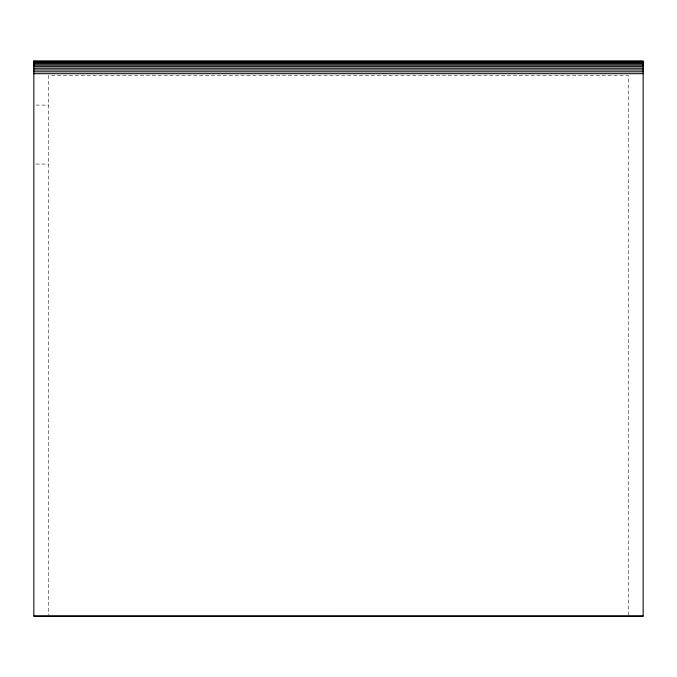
<?xml version="1.0" encoding="UTF-8"?>
<svg xmlns="http://www.w3.org/2000/svg" width="677" height="677" viewBox="0 0 677 677"><rect width="100%" height="100%" fill="white"/><g stroke="black" fill="none" stroke-linecap="round" stroke-linejoin="round"><path stroke-width="0.51" stroke-dasharray="3.38 2.54" d="M35.957 105.096L48.592 105.096M35.957 164.062L48.592 164.062M628.408 615.063L628.408 75.612L48.592 75.612L48.592 615.063"/><path stroke-width="1.02" d="M33.85 60.998L643.15 61.006L643.15 616.121L33.85 616.129L33.85 60.871M33.85 61.379L643.15 61.379M33.85 62.005L643.15 61.996M33.85 62.851L643.15 62.851M33.85 63.926L643.15 63.926M33.85 65.195L643.15 65.195M33.85 66.651L643.15 66.642M33.85 68.25L643.15 68.25M33.85 69.976L643.15 69.976M33.85 71.804L643.15 71.804M33.85 73.7L643.15 73.691M33.85 616.121L643.15 616.121"/></g></svg>
